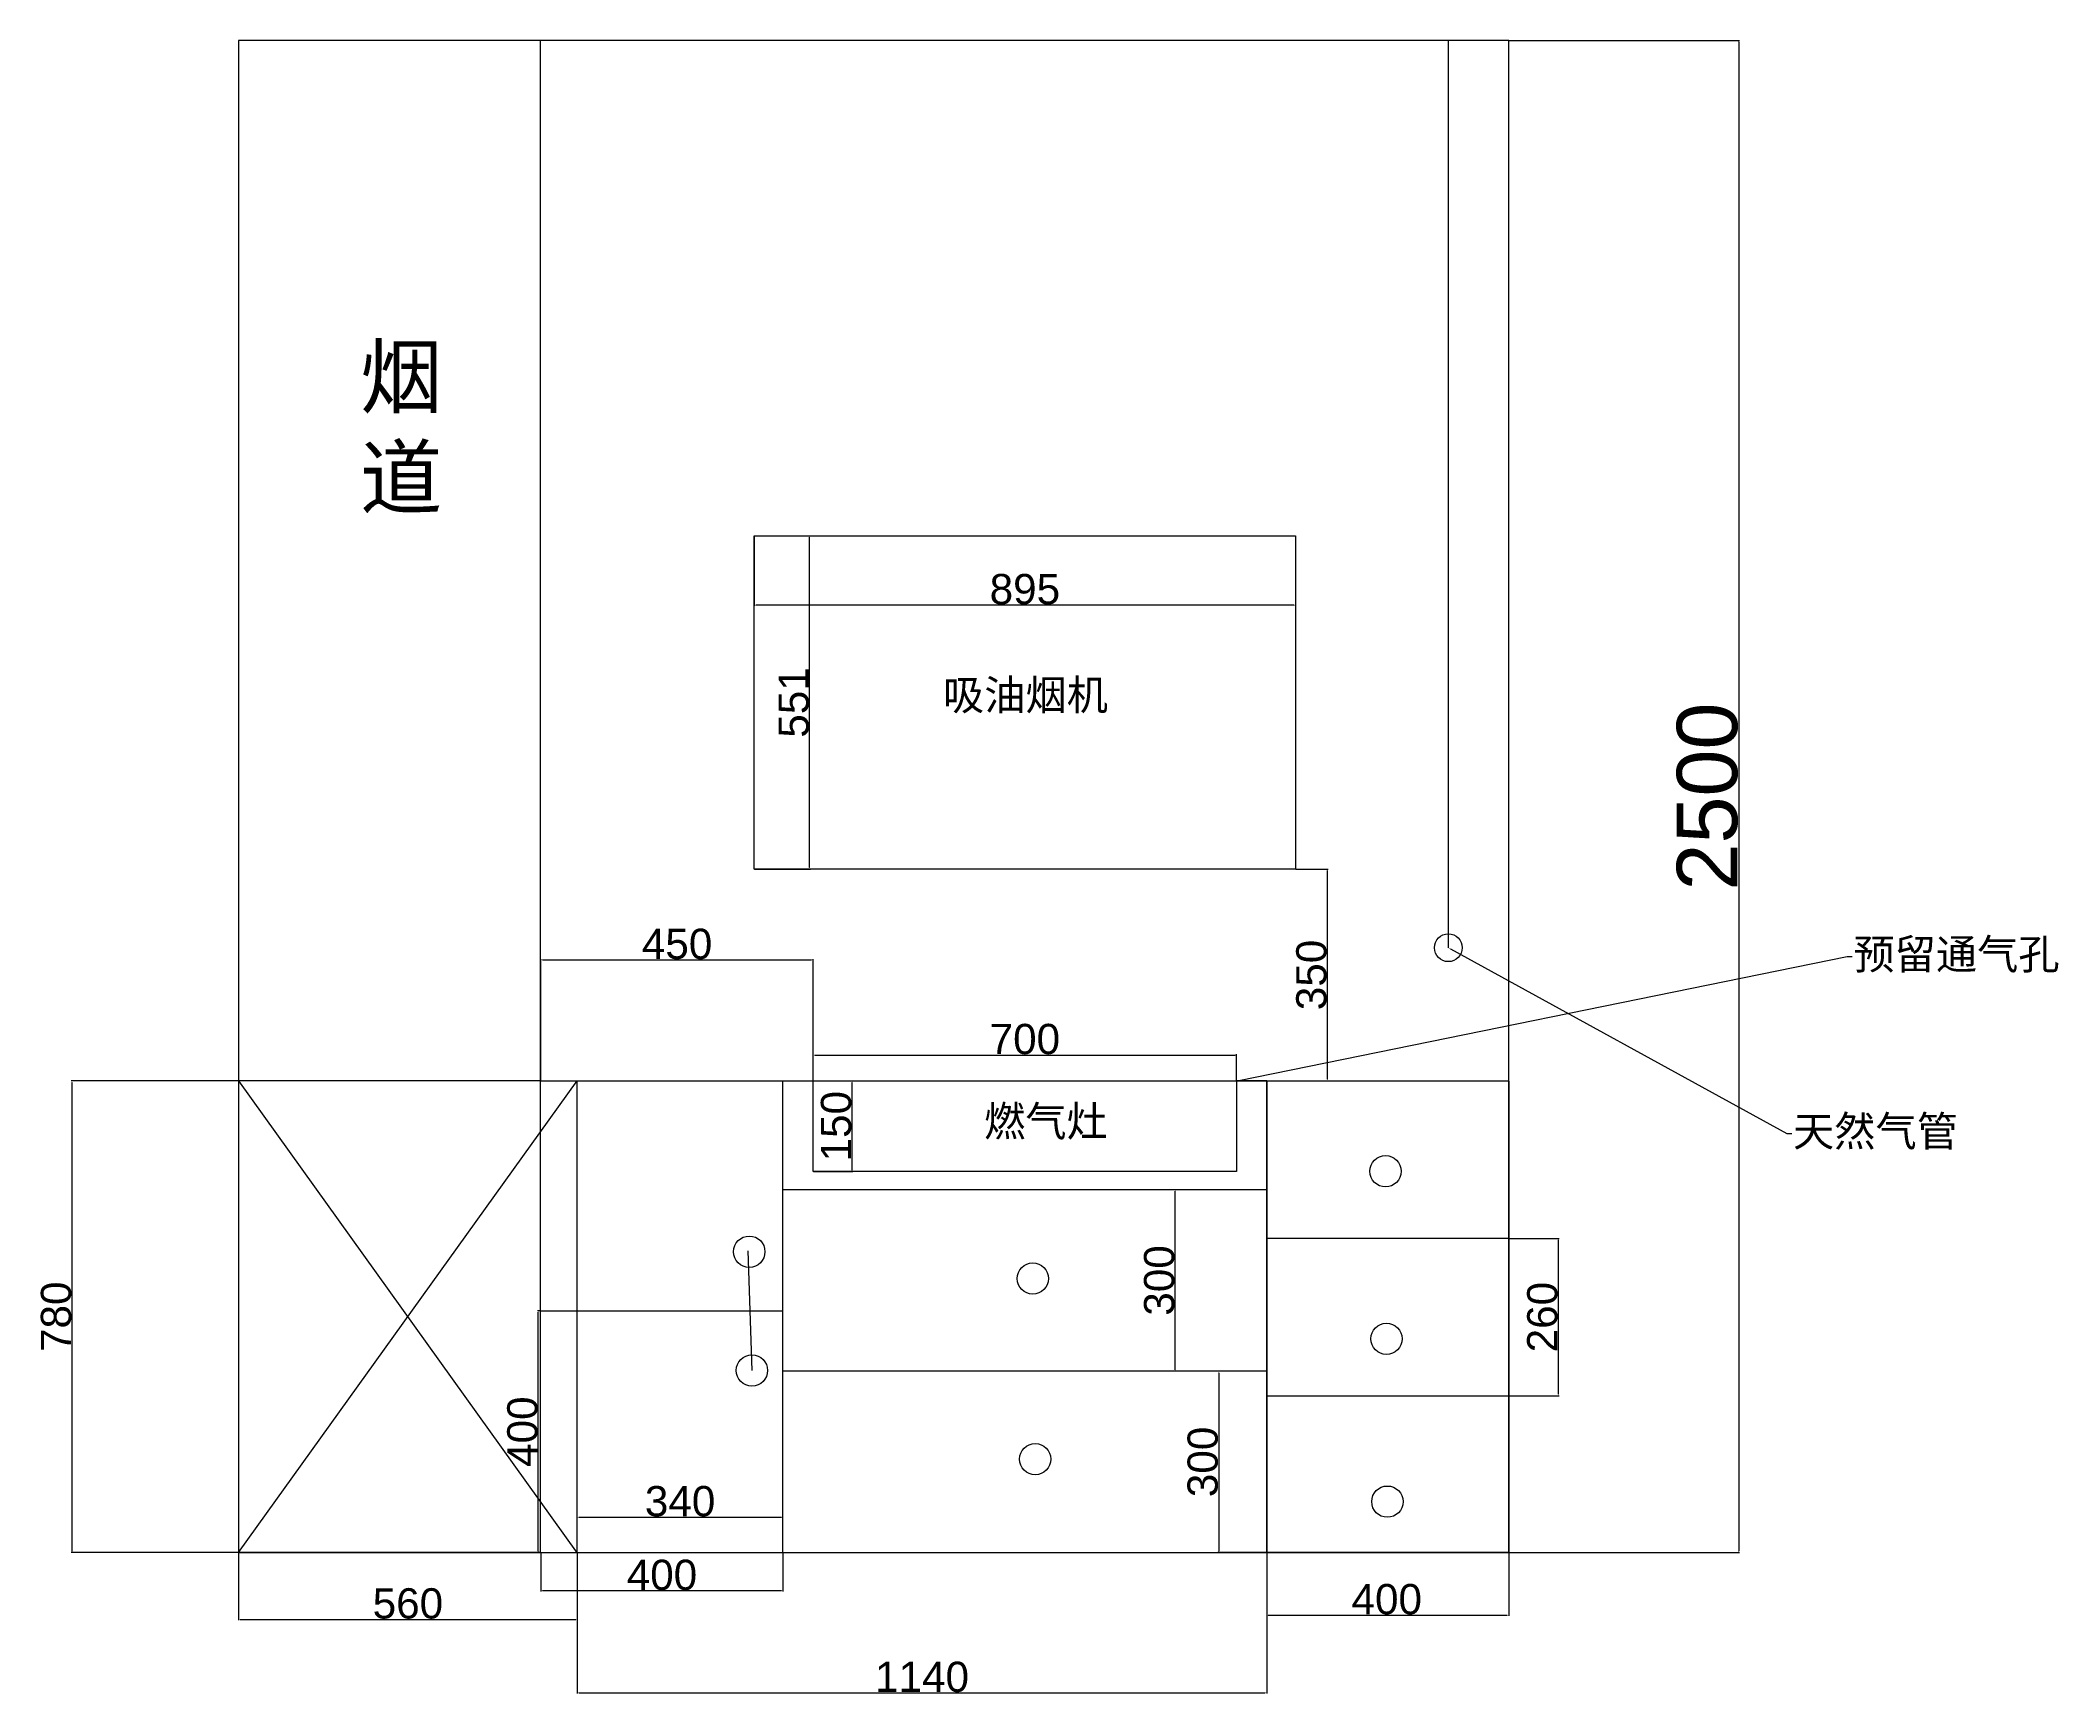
# Model space of a CAD drawing. Header units: millimetres. Extents: x 331 to 9408, y 609 to 8901.
# Drawn here: x 6069 to 9408, y 5793 to 8526 of the extents above; entities that cross this region are included whole.
import ezdxf
from ezdxf import colors
from ezdxf.entities.mleader import LeaderData, LeaderLine
from ezdxf.math import Vec2, Vec3

# ---------------------------------------------------------------- set-up
doc = ezdxf.new("R2010")
doc.units = ezdxf.units.MM
doc.styles.get("Standard").update_dxf_attribs({"font": 'arial.ttf'})
doc.styles.add('厨房样式', font='arialbd.ttf', dxfattribs={"height": 50})
doc.dimstyles.new('ISO-25', dxfattribs={"dimtxt": 2.5, "dimasz": 2.5, "dimexe": 1.25, "dimexo": 0.625, "dimtad": 1, "dimtxsty": 'Standard', "dimcen": 2.5, "dimadec": 0, "dimazin": 0, "dimtfac": 1, "dimtmove": 0, "dimatfit": 3, "dimfxl": 1, "dimarcsym": 0})

# ---------------------------------------------------------------- blocks, each defined once
blk = doc.blocks.new('*D27')
at = {"color": 0, "lineweight": -2, "transparency": 16777216}
for p, q in [((6896.4, 6806.2), (6120.4, 6806.2)), ((6121.6, 6803.7), (6121.6, 6028.7)), ((6896.4, 6026.2), (6120.4, 6026.2))]:
    blk.add_line(p, q, dxfattribs=at)
at = {"color": 0, "transparency": 16777216}
for points in [[(6121.2, 6803.7), (6122.1, 6803.7), (6121.6, 6806.2)], [(6121.2, 6028.7), (6122.1, 6028.7), (6121.6, 6026.2)]]:
    blk.add_solid(points, dxfattribs=at)
at = {"layer": 'Defpoints', "color": 0, "transparency": 16777216}
for p in [(6897, 6806.2), (6121.6, 6026.2), (6897, 6026.2)]:
    blk.add_point(p, dxfattribs=at)
at = {"color": 0, "transparency": 16777216, "insert": (6095.5, 6416.2), "char_height": 2.5, "attachment_point": 5, "rotation": 90}
blk.add_mtext('{\\H20x;780}', dxfattribs=at)
blk = doc.blocks.new('*D36')
at = {"color": 0, "lineweight": -2, "transparency": 16777216}
for p, q in [((6897, 6806.8), (6897, 7007.4)), ((6899.5, 7006.1), (7344.5, 7006.1)), ((7347, 6806.8), (7347, 7007.4))]:
    blk.add_line(p, q, dxfattribs=at)
at = {"color": 0, "transparency": 16777216}
for points in [[(6899.5, 7006.6), (6899.5, 7005.7), (6897, 7006.1)], [(7344.5, 7006.6), (7344.5, 7005.7), (7347, 7006.1)]]:
    blk.add_solid(points, dxfattribs=at)
at = {"layer": 'Defpoints', "color": 0, "transparency": 16777216}
for p in [(7347, 7006.1), (6897, 6806.2), (7347, 6806.2)]:
    blk.add_point(p, dxfattribs=at)
at = {"color": 0, "transparency": 16777216, "insert": (7122, 7032.3), "char_height": 2.5, "attachment_point": 5}
blk.add_mtext('{\\H20x;450}', dxfattribs=at)
blk = doc.blocks.new('*D38')
at = {"color": 0, "lineweight": -2, "transparency": 16777216}
for p, q in [((8097, 6805.6), (8097, 5921.6)), ((8497, 6805.6), (8497, 5921.6)), ((8099.5, 5922.9), (8494.5, 5922.9))]:
    blk.add_line(p, q, dxfattribs=at)
at = {"color": 0, "transparency": 16777216}
for points in [[(8099.5, 5923.3), (8099.5, 5922.4), (8097, 5922.9)], [(8494.5, 5923.3), (8494.5, 5922.4), (8497, 5922.9)]]:
    blk.add_solid(points, dxfattribs=at)
at = {"layer": 'Defpoints', "color": 0, "transparency": 16777216}
for p in [(8097, 6806.2), (8497, 6806.2), (8497, 5922.9)]:
    blk.add_point(p, dxfattribs=at)
at = {"color": 0, "transparency": 16777216, "insert": (8295.3, 5949), "char_height": 2.5, "attachment_point": 5}
blk.add_mtext('{\\H20x;400}', dxfattribs=at)
blk = doc.blocks.new('*D39')
at = {"color": 0, "lineweight": -2, "transparency": 16777216}
for p, q in [((6957, 6025.6), (6957, 5793.2)), ((8097, 6025.6), (8097, 5793.2)), ((6959.5, 5794.4), (8094.5, 5794.4))]:
    blk.add_line(p, q, dxfattribs=at)
at = {"color": 0, "transparency": 16777216}
for points in [[(6959.5, 5794.8), (6959.5, 5794), (6957, 5794.4)], [(8094.5, 5794.8), (8094.5, 5794), (8097, 5794.4)]]:
    blk.add_solid(points, dxfattribs=at)
at = {"layer": 'Defpoints', "color": 0, "transparency": 16777216}
for p in [(6957, 6026.2), (8097, 6026.2), (8097, 5794.4)]:
    blk.add_point(p, dxfattribs=at)
at = {"color": 0, "transparency": 16777216, "insert": (7527, 5820.6), "char_height": 2.5, "attachment_point": 5}
blk.add_mtext('{\\H20x;1140}', dxfattribs=at)
blk = doc.blocks.new('*D40')
at = {"color": 0, "lineweight": -2, "transparency": 16777216}
for p, q in [((6397, 6025.6), (6397, 5914.6)), ((6957, 6025), (6957, 5914.6)), ((6399.5, 5915.8), (6954.5, 5915.8))]:
    blk.add_line(p, q, dxfattribs=at)
at = {"color": 0, "transparency": 16777216}
for points in [[(6399.5, 5916.2), (6399.5, 5915.4), (6397, 5915.8)], [(6954.5, 5916.2), (6954.5, 5915.4), (6957, 5915.8)]]:
    blk.add_solid(points, dxfattribs=at)
at = {"layer": 'Defpoints', "color": 0, "transparency": 16777216}
for p in [(6397, 6026.2), (6957, 6025.6), (6957, 5915.8)]:
    blk.add_point(p, dxfattribs=at)
at = {"color": 0, "transparency": 16777216, "insert": (6677, 5942), "char_height": 2.5, "attachment_point": 5}
blk.add_mtext('{\\H20x;560}', dxfattribs=at)
blk = doc.blocks.new('*D49')
at = {"color": 0, "lineweight": -2, "transparency": 16777216}
for p, q in [((8497.6, 8526.2), (8878.4, 8526.2)), ((8877.1, 8523.7), (8877.1, 6028.7)), ((8497.6, 6026.2), (8878.4, 6026.2))]:
    blk.add_line(p, q, dxfattribs=at)
at = {"color": 0, "transparency": 16777216}
for points in [[(8876.7, 8523.7), (8877.6, 8523.7), (8877.1, 8526.2)], [(8876.7, 6028.7), (8877.6, 6028.7), (8877.1, 6026.2)]]:
    blk.add_solid(points, dxfattribs=at)
at = {"layer": 'Defpoints', "color": 0, "transparency": 16777216}
for p in [(8497, 8526.2), (8497, 6026.2), (8877.1, 6026.2)]:
    blk.add_point(p, dxfattribs=at)
at = {"color": 0, "transparency": 16777216, "insert": (8825.5, 7276.2), "char_height": 2.5, "attachment_point": 5, "rotation": 90}
blk.add_mtext('{\\H40x;2500}', dxfattribs=at)
blk = doc.blocks.new('*D57')
at = {"color": 0, "lineweight": -2, "transparency": 16777216}
for p, q in [((8145.1, 7156.2), (8198.3, 7156.2)), ((8197, 7153.7), (8197, 6808.7)), ((8145.1, 6806.2), (8198.3, 6806.2))]:
    blk.add_line(p, q, dxfattribs=at)
at = {"color": 0, "transparency": 16777216}
for points in [[(8196.6, 7153.7), (8197.4, 7153.7), (8197, 7156.2)], [(8196.6, 6808.7), (8197.4, 6808.7), (8197, 6806.2)]]:
    blk.add_solid(points, dxfattribs=at)
at = {"layer": 'Defpoints', "color": 0, "transparency": 16777216}
for p in [(8144.5, 7156.2), (8144.5, 6806.2), (8197, 6806.2)]:
    blk.add_point(p, dxfattribs=at)
at = {"color": 0, "transparency": 16777216, "insert": (8170.9, 6981.2), "char_height": 2.5, "attachment_point": 5, "rotation": 90}
blk.add_mtext('{\\H20x;350}', dxfattribs=at)
blk = doc.blocks.new('*D58')
at = {"color": 0, "lineweight": -2, "transparency": 16777216}
for p, q in [((7249.5, 7706.6), (7249.5, 7591.4)), ((8144.5, 7706.6), (8144.5, 7591.4)), ((8142, 7592.7), (7252, 7592.7))]:
    blk.add_line(p, q, dxfattribs=at)
at = {"color": 0, "transparency": 16777216}
for points in [[(7252, 7593.1), (7252, 7592.2), (7249.5, 7592.7)], [(8142, 7593.1), (8142, 7592.2), (8144.5, 7592.7)]]:
    blk.add_solid(points, dxfattribs=at)
at = {"layer": 'Defpoints', "color": 0, "transparency": 16777216}
for p in [(7249.5, 7707.2), (8144.5, 7707.2), (7249.5, 7592.7)]:
    blk.add_point(p, dxfattribs=at)
at = {"color": 0, "transparency": 16777216, "insert": (7697, 7618.8), "char_height": 2.5, "attachment_point": 5}
blk.add_mtext('{\\H20x;895}', dxfattribs=at)
blk = doc.blocks.new('*D59')
at = {"color": 0, "lineweight": -2, "transparency": 16777216}
for p, q in [((7250.1, 7707.2), (7342.5, 7707.2)), ((7341.2, 7158.7), (7341.2, 7704.7)), ((7250.1, 7156.2), (7342.5, 7156.2))]:
    blk.add_line(p, q, dxfattribs=at)
at = {"color": 0, "transparency": 16777216}
for points in [[(7340.8, 7704.7), (7341.6, 7704.7), (7341.2, 7707.2)], [(7340.8, 7158.7), (7341.6, 7158.7), (7341.2, 7156.2)]]:
    blk.add_solid(points, dxfattribs=at)
at = {"layer": 'Defpoints', "color": 0, "transparency": 16777216}
for p in [(7249.5, 7707.2), (7341.2, 7707.2), (7249.5, 7156.2)]:
    blk.add_point(p, dxfattribs=at)
at = {"color": 0, "transparency": 16777216, "insert": (7315.1, 7431.7), "char_height": 2.5, "attachment_point": 5, "rotation": 90}
blk.add_mtext('{\\H20x;551}', dxfattribs=at)
blk = doc.blocks.new('*D60')
at = {"color": 0, "lineweight": -2, "transparency": 16777216}
for p, q in [((7347, 6806.8), (7347, 6850.1)), ((7349.5, 6848.9), (8044.5, 6848.9)), ((8047, 6806.8), (8047, 6850.1))]:
    blk.add_line(p, q, dxfattribs=at)
at = {"color": 0, "transparency": 16777216}
for points in [[(7349.5, 6849.3), (7349.5, 6848.4), (7347, 6848.9)], [(8044.5, 6849.3), (8044.5, 6848.4), (8047, 6848.9)]]:
    blk.add_solid(points, dxfattribs=at)
at = {"layer": 'Defpoints', "color": 0, "transparency": 16777216}
for p in [(8047, 6848.9), (7347, 6806.2), (8047, 6806.2)]:
    blk.add_point(p, dxfattribs=at)
at = {"color": 0, "transparency": 16777216, "insert": (7697, 6875), "char_height": 2.5, "attachment_point": 5}
blk.add_mtext('{\\H20x;700}', dxfattribs=at)
blk = doc.blocks.new('*D61')
at = {"color": 0, "lineweight": -2, "transparency": 16777216}
for p, q in [((7347.6, 6806.2), (7412.5, 6806.2)), ((7411.2, 6803.7), (7411.2, 6658.7)), ((7347.6, 6656.2), (7412.5, 6656.2))]:
    blk.add_line(p, q, dxfattribs=at)
at = {"color": 0, "transparency": 16777216}
for points in [[(7410.8, 6803.7), (7411.7, 6803.7), (7411.2, 6806.2)], [(7410.8, 6658.7), (7411.7, 6658.7), (7411.2, 6656.2)]]:
    blk.add_solid(points, dxfattribs=at)
at = {"layer": 'Defpoints', "color": 0, "transparency": 16777216}
for p in [(7347, 6806.2), (7347, 6656.2), (7411.2, 6656.2)]:
    blk.add_point(p, dxfattribs=at)
at = {"color": 0, "transparency": 16777216, "insert": (7385.1, 6731.2), "char_height": 2.5, "attachment_point": 5, "rotation": 90}
blk.add_mtext('{\\H20x;150}', dxfattribs=at)
blk = doc.blocks.new('*D76')
at = {"color": 0, "lineweight": -2, "transparency": 16777216}
for p, q in [((8096.4, 6326.2), (8016.1, 6326.2)), ((8017.4, 6323.7), (8017.4, 6028.7)), ((8096.4, 6026.2), (8016.1, 6026.2))]:
    blk.add_line(p, q, dxfattribs=at)
at = {"color": 0, "transparency": 16777216}
for points in [[(8017, 6323.7), (8017.8, 6323.7), (8017.4, 6326.2)], [(8017, 6028.7), (8017.8, 6028.7), (8017.4, 6026.2)]]:
    blk.add_solid(points, dxfattribs=at)
at = {"layer": 'Defpoints', "color": 0, "transparency": 16777216}
for p in [(8097, 6326.2), (8017.4, 6026.2), (8097, 6026.2)]:
    blk.add_point(p, dxfattribs=at)
at = {"color": 0, "transparency": 16777216, "insert": (7991.2, 6176.2), "char_height": 2.5, "attachment_point": 5, "rotation": 90}
blk.add_mtext('{\\H20x;300}', dxfattribs=at)
blk = doc.blocks.new('*D77')
at = {"color": 0, "lineweight": -2, "transparency": 16777216}
for p, q in [((8096.4, 6626.2), (7944.3, 6626.2)), ((7945.5, 6328.7), (7945.5, 6623.7)), ((8096.4, 6326.2), (7944.3, 6326.2))]:
    blk.add_line(p, q, dxfattribs=at)
at = {"color": 0, "transparency": 16777216}
for points in [[(7945.1, 6623.7), (7945.9, 6623.7), (7945.5, 6626.2)], [(7945.1, 6328.7), (7945.9, 6328.7), (7945.5, 6326.2)]]:
    blk.add_solid(points, dxfattribs=at)
at = {"layer": 'Defpoints', "color": 0, "transparency": 16777216}
for p in [(7945.5, 6626.2), (8097, 6626.2), (8097, 6326.2)]:
    blk.add_point(p, dxfattribs=at)
at = {"color": 0, "transparency": 16777216, "insert": (7919.3, 6476.2), "char_height": 2.5, "attachment_point": 5, "rotation": 90}
blk.add_mtext('{\\H20x;300}', dxfattribs=at)
blk = doc.blocks.new('*D78')
at = {"color": 0, "lineweight": -2, "transparency": 16777216}
for p, q in [((6897, 6025.6), (6897, 5961.8)), ((7297, 6025.6), (7297, 5961.8)), ((7294.5, 5963.1), (6899.5, 5963.1))]:
    blk.add_line(p, q, dxfattribs=at)
at = {"color": 0, "transparency": 16777216}
for points in [[(6899.5, 5963.5), (6899.5, 5962.7), (6897, 5963.1)], [(7294.5, 5963.5), (7294.5, 5962.7), (7297, 5963.1)]]:
    blk.add_solid(points, dxfattribs=at)
at = {"layer": 'Defpoints', "color": 0, "transparency": 16777216}
for p in [(6897, 6026.2), (7297, 6026.2), (6897, 5963.1)]:
    blk.add_point(p, dxfattribs=at)
at = {"color": 0, "transparency": 16777216, "insert": (7097, 5989.2), "char_height": 2.5, "attachment_point": 5}
blk.add_mtext('{\\H20x;400}', dxfattribs=at)
blk = doc.blocks.new('*D83')
at = {"color": 0, "lineweight": -2, "transparency": 16777216}
for p, q in [((6895.8, 6426.2), (6891.4, 6426.2)), ((6892.6, 6028.7), (6892.6, 6423.7)), ((6895.8, 6026.2), (6891.4, 6026.2))]:
    blk.add_line(p, q, dxfattribs=at)
at = {"color": 0, "transparency": 16777216}
for points in [[(6892.2, 6423.7), (6893.1, 6423.7), (6892.6, 6426.2)], [(6892.2, 6028.7), (6893.1, 6028.7), (6892.6, 6026.2)]]:
    blk.add_solid(points, dxfattribs=at)
at = {"layer": 'Defpoints', "color": 0, "transparency": 16777216}
for p in [(6892.6, 6426.2), (6896.4, 6426.2), (6896.4, 6026.2)]:
    blk.add_point(p, dxfattribs=at)
at = {"color": 0, "transparency": 16777216, "insert": (6866.5, 6226.2), "char_height": 2.5, "attachment_point": 5, "rotation": 90}
blk.add_mtext('{\\H20x;400}', dxfattribs=at)
blk = doc.blocks.new('*D85')
at = {"color": 0, "lineweight": -2, "transparency": 16777216}
for p, q in [((6957, 6026.8), (6957, 6086.1)), ((6959.5, 6084.8), (7294.5, 6084.8)), ((7297, 6026.8), (7297, 6086.1))]:
    blk.add_line(p, q, dxfattribs=at)
at = {"color": 0, "transparency": 16777216}
for points in [[(6959.5, 6085.2), (6959.5, 6084.4), (6957, 6084.8)], [(7294.5, 6085.2), (7294.5, 6084.4), (7297, 6084.8)]]:
    blk.add_solid(points, dxfattribs=at)
at = {"layer": 'Defpoints', "color": 0, "transparency": 16777216}
for p in [(7297, 6084.8), (6957, 6026.2), (7297, 6026.2)]:
    blk.add_point(p, dxfattribs=at)
at = {"color": 0, "transparency": 16777216, "insert": (7127, 6111), "char_height": 2.5, "attachment_point": 5}
blk.add_mtext('{\\H20x;340}', dxfattribs=at)
blk = doc.blocks.new('*D92')
at = {"color": 0, "lineweight": -2, "transparency": 16777216}
for p, q in [((8497.6, 6545.6), (8580.1, 6545.6)), ((8578.8, 6543.1), (8578.8, 6288.1)), ((8497.6, 6285.6), (8580.1, 6285.6))]:
    blk.add_line(p, q, dxfattribs=at)
at = {"color": 0, "transparency": 16777216}
for points in [[(8578.4, 6543.1), (8579.3, 6543.1), (8578.8, 6545.6)], [(8578.4, 6288.1), (8579.3, 6288.1), (8578.8, 6285.6)]]:
    blk.add_solid(points, dxfattribs=at)
at = {"layer": 'Defpoints', "color": 0, "transparency": 16777216}
for p in [(8497, 6545.6), (8497, 6285.6), (8578.8, 6285.6)]:
    blk.add_point(p, dxfattribs=at)
at = {"color": 0, "transparency": 16777216, "insert": (8552.7, 6415.6), "char_height": 2.5, "attachment_point": 5, "rotation": 90}
blk.add_mtext('{\\H20x;260}', dxfattribs=at)

msp = doc.modelspace()

# ---------------------------------------------------------------- linework, layer by layer
for p, q in [((6397.022, 8526.213), (6397.022, 6026.213)), ((8497.022, 8526.213), (6397.022, 8526.213)), ((6896.397, 6026.213), (6896.397, 8526.213)), ((8497.022, 8526.213), (8397.022, 8526.213)), ((8397.022, 8526.213), (8397.022, 7026.213)), ((8497.022, 6026.213), (8497.022, 8526.213)), ((7249.514, 7156.213), (7249.514, 7707.213)), ((7249.514, 7707.213), (8144.514, 7707.213)), ((8144.514, 7707.213), (8144.514, 7156.213)), ((8144.514, 7156.213), (7249.514, 7156.213)), ((6896.397, 6806.213), (6896.397, 6956.213)), ((6897.022, 6806.213), (6397.022, 6806.213)), ((6397.022, 6806.213), (6957.022, 6025.588)), ((6397.022, 6026.213), (6957.022, 6806.213)), ((6896.397, 6806.213), (8497.022, 6806.213)), ((6957.022, 6025.588), (6957.022, 6806.213)), ((7297.022, 6025.588), (7297.022, 6805.588)), ((7347.022, 6656.213), (7347.022, 6806.213)), ((7497.022, 6806.213), (8197.022, 6806.213)), ((8097.022, 6806.213), (8047.022, 6806.213)), ((8047.022, 6806.213), (8047.022, 6656.213)), ((8097.022, 6026.213), (8097.022, 6806.213)), ((8144.514, 6806.213), (8144.514, 6806.213)), ((8047.022, 6656.213), (7347.022, 6656.213)), ((8097.022, 6626.213), (7297.022, 6626.213)), ((8097.022, 6326.213), (8097.022, 6626.213)), ((8497.022, 6545.588), (8097.022, 6545.588)), ((8497.022, 6285.588), (8497.022, 6545.588)), ((7238.973, 6524.98), (7245.82, 6327.357)), ((6896.397, 6426.213), (7296.397, 6426.213)), ((8097.022, 6326.213), (7297.022, 6326.213)), ((8097.022, 6026.213), (8097.022, 6326.213)), ((8097.022, 6025.588), (8097.022, 6285.588)), ((8097.022, 6285.588), (8497.022, 6285.588)), ((6397.022, 6026.213), (8497.022, 6026.213)), ((6397.022, 6026.213), (6897.022, 6026.213)), ((6397.022, 6026.213), (6957.022, 6026.213)), ((6957.022, 6026.213), (6957.022, 5941.21)), ((8497.022, 6026.213), (8097.022, 6026.213)), ((8097.022, 6026.213), (8097.022, 6026.213)), ((8497.022, 6026.213), (8097.022, 6026.213)), ((8497.022, 6026.213), (8097.022, 6026.213))]:
    msp.add_line(p, q)
for centre, radius in [((8397.022, 7026.213), 22.959), ((8293.237, 6656.679), 25.871), ((7241.413, 6523.689), 25.871), ((7710.101, 6479.294), 25.871), ((8294.768, 6379.764), 25.871), ((7245.82, 6327.357), 25.871), ((7714.066, 6180.783), 25.871), ((8296.299, 6110.499), 25.871)]:
    msp.add_circle(centre, radius)

# ---------------------------------------------------------------- texts
at = {"attachment_point": 1, "style": '厨房样式'}
for s, width, insert, char_height in [('{\\fSimSun|b1|i0|c134|p2;烟道}', 151.75289, (6597.671, 8020.459), 100), ('{\\fSimSun|b1|i0|c134|p2;吸油烟机}', 363.48148, (7561.555, 7469.164), 50), ('{\\fSimSun|b1|i0|c134|p2;燃气灶}', 250.02261, (7629.521, 6764.354), 50)]:
    msp.add_mtext_dynamic_manual_height_columns(s, width=width, gutter_width=250, heights=[0], dxfattribs=dict(at, insert=insert, char_height=char_height))

# ---------------------------------------------------------------- dimensions: what is measured, and where the dimension line sits
for base, p1, p2, text, picture, middle in [((8877.134, 6026.213), (8497.022, 8526.213), (8497.022, 6026.213), '{\\H40x;<>}', '*D49', (8825.452, 7276.213)), ((8197.022, 6806.213), (8144.514, 7156.213), (8144.514, 6806.213), '{\\H20x;<>}', '*D57', (8170.851, 6981.213)), ((7945.5, 6626.213), (8097.022, 6326.213), (8097.022, 6626.213), '{\\H20x;<>}', '*D77', (7919.33, 6476.213)), ((8578.834, 6285.588), (8497.022, 6545.588), (8497.022, 6285.588), '{\\H20x;<>}', '*D92', (8552.681, 6415.588)), ((6892.641, 6426.213), (6896.397, 6026.213), (6896.397, 6426.213), '{\\H20x;<>}', '*D83', (6866.487, 6226.213))]:
    dim = msp.add_linear_dim(base=base, p1=p1, p2=p2, angle=90, text=text, dimstyle='ISO-25')
    dim.commit()
    dim.dimension.update_dxf_attribs({"geometry": picture, "text_midpoint": middle})
for base, p1, p2, picture, middle in [((7249.514, 7592.651), (8144.514, 7707.213), (7249.514, 7707.213), '*D58', (7697.014, 7592.651)), ((8497.022, 5922.85), (8097.022, 6806.213), (8497.022, 6806.213), '*D38', (8295.297, 5922.85)), ((7297.022, 6084.825), (6957.022, 6026.213), (7297.022, 6026.213), '*D85', (7127.022, 6084.825)), ((6897.022, 5963.088), (7297.022, 6026.213), (6897.022, 6026.213), '*D78', (7097.022, 5963.088))]:
    dim = msp.add_linear_dim(base=base, p1=p1, p2=p2, text='{\\H20x;<>}', dimstyle='ISO-25')
    dim.commit()
    dim.dimension.update_dxf_attribs({"geometry": picture, "text_midpoint": middle, "dimtype": 160})
for base, p1, p2, picture, middle in [((7341.209, 7707.213), (7249.514, 7156.213), (7249.514, 7707.213), '*D59', (7341.209, 7431.713)), ((6121.649, 6026.213), (6897.022, 6806.213), (6897.022, 6026.213), '*D27', (6121.649, 6416.213)), ((7411.241, 6656.213), (7347.022, 6806.213), (7347.022, 6656.213), '*D61', (7411.241, 6731.213)), ((8017.4, 6026.213), (8097.022, 6326.213), (8097.022, 6026.213), '*D76', (8017.4, 6176.213))]:
    dim = msp.add_linear_dim(base=base, p1=p1, p2=p2, angle=90, text='{\\H20x;<>}', dimstyle='ISO-25')
    dim.commit()
    dim.dimension.update_dxf_attribs({"geometry": picture, "text_midpoint": middle, "dimtype": 160})
for base, p1, p2, picture, middle in [((7347.022, 7006.147), (6897.022, 6806.213), (7347.022, 6806.213), '*D36', (7122.022, 7032.301)), ((8047.022, 6848.851), (7347.022, 6806.213), (8047.022, 6806.213), '*D60', (7697.022, 6875.004)), ((6957.022, 5915.819), (6397.022, 6026.213), (6957.022, 6025.588), '*D40', (6677.022, 5941.973)), ((8097.022, 5794.429), (6957.022, 6026.213), (8097.022, 6026.213), '*D39', (7527.022, 5820.583))]:
    dim = msp.add_linear_dim(base=base, p1=p1, p2=p2, text='{\\H20x;<>}', dimstyle='ISO-25')
    dim.commit()
    dim.dimension.update_dxf_attribs({"geometry": picture, "text_midpoint": middle})

# ---------------------------------------------------------------- leaders
ml = msp.add_multileader_mtext('Standard')
ml.set_content('{\\fSimSun|b0|i0|c134|p2;预留通气孔}', color=256)
ml.set_leader_properties()
ml.build(insert=Vec2(0, 0))
ctx = ml.context
ctx.base_point, ctx.char_height, ctx.plane_origin = Vec3(9064.633, 7011.995), 50, Vec3(8047.022, 6806.213)
notes = []
notes.append((ctx, [(0, (1, 1, 0), (9056.633, 7011.995), (1, 0), 8, [(0, [(8047.022, 6806.213)], 0, [])])]))
ctx.mtext.insert, ctx.mtext.flow_direction = Vec3(9066.633, 7040.486), 5
ml = msp.add_multileader_mtext('Standard')
ml.set_content('{\\fSimSun|b0|i0|c134|p2;天然气管}', color=256)
ml.set_leader_properties()
ml.build(insert=Vec2(0, 0))
ctx = ml.context
ctx.base_point, ctx.char_height, ctx.plane_origin = Vec3(8964.868, 6719.294), 50, Vec3(8397.022, 7026.213)
notes.append((ctx, [(0, (1, 1, 0), (8956.868, 6719.294), (1, 0), 8, [(0, [(8397.022, 7026.213)], 0, [])])]))
ctx.mtext.insert, ctx.mtext.flow_direction = Vec3(8966.868, 6747.926), 5
for ctx, leaders in notes:
    for number, flags, end, landing, length, lines in leaders:
        leader = LeaderData()
        leader.index, (leader.has_last_leader_line, leader.has_dogleg_vector, leader.attachment_direction) = number, flags
        leader.last_leader_point, leader.dogleg_vector, leader.dogleg_length = Vec3(end), Vec3(landing), length
        for number, points, colour, breaks in lines:
            line = LeaderLine()
            line.index, line.vertices, line.color, line.breaks = number, Vec3.list(points), colors.encode_raw_color(colour), breaks
            leader.lines.append(line)
        ctx.leaders.append(leader)

doc.saveas('drawing.dxf')
